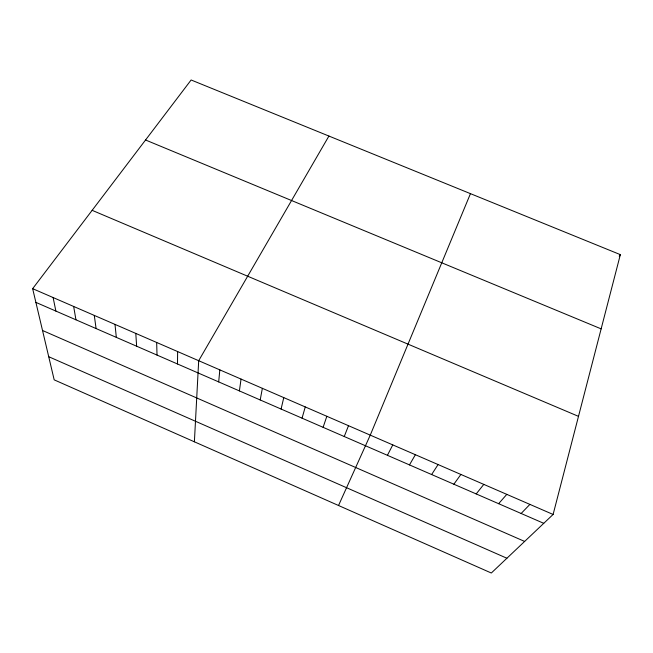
<?xml version="1.0" encoding="UTF-8"?>
<svg xmlns="http://www.w3.org/2000/svg" width="653" height="653" viewBox="0 0 653 653"><rect width="100%" height="100%" fill="white"/><g stroke="black" fill="none" stroke-linecap="round" stroke-linejoin="round"><path stroke-width="0.98" d="M177.494 363.982L177.64 351.567M194.39 441.812L198.692 360.701L328.924 136.053M218.682 381.899L219.832 369.867M239.398 390.91L241.055 379.075M260.196 399.963L262.367 388.323M281.084 409.047L283.769 397.612M553.107 514.458L620.35 254.637L191.125 79.984L32.65 288.667L54.183 379.85L491.317 573.016L553.107 514.458L32.65 288.667M302.053 418.173L305.261 406.933M323.104 427.331L326.835 416.296M344.245 436.53L348.506 425.691M470.454 193.647L370.259 435.135L338.532 505.504M387.425 455.312L392.771 444.897M409.48 464.912L415.381 454.708M431.625 474.543L438.09 464.561M453.859 484.216L460.896 474.453M619.232 256.188L620.35 254.637M476.192 493.929L483.8 484.387M498.614 503.692L506.801 494.37M521.135 513.487L529.901 504.394M145.554 139.995L601.144 328.867M92.138 210.331L578.493 416.361M35.891 302.38L543.753 523.322M42.527 330.483L524.645 541.435M48.714 356.701L506.908 558.242M53.113 297.539L55.88 311.073M73.658 306.453L75.944 319.807M94.285 315.407L96.097 328.573M114.993 324.386L116.324 337.372M135.791 333.414L136.632 346.204M156.671 342.474L157.022 355.077"/></g></svg>
